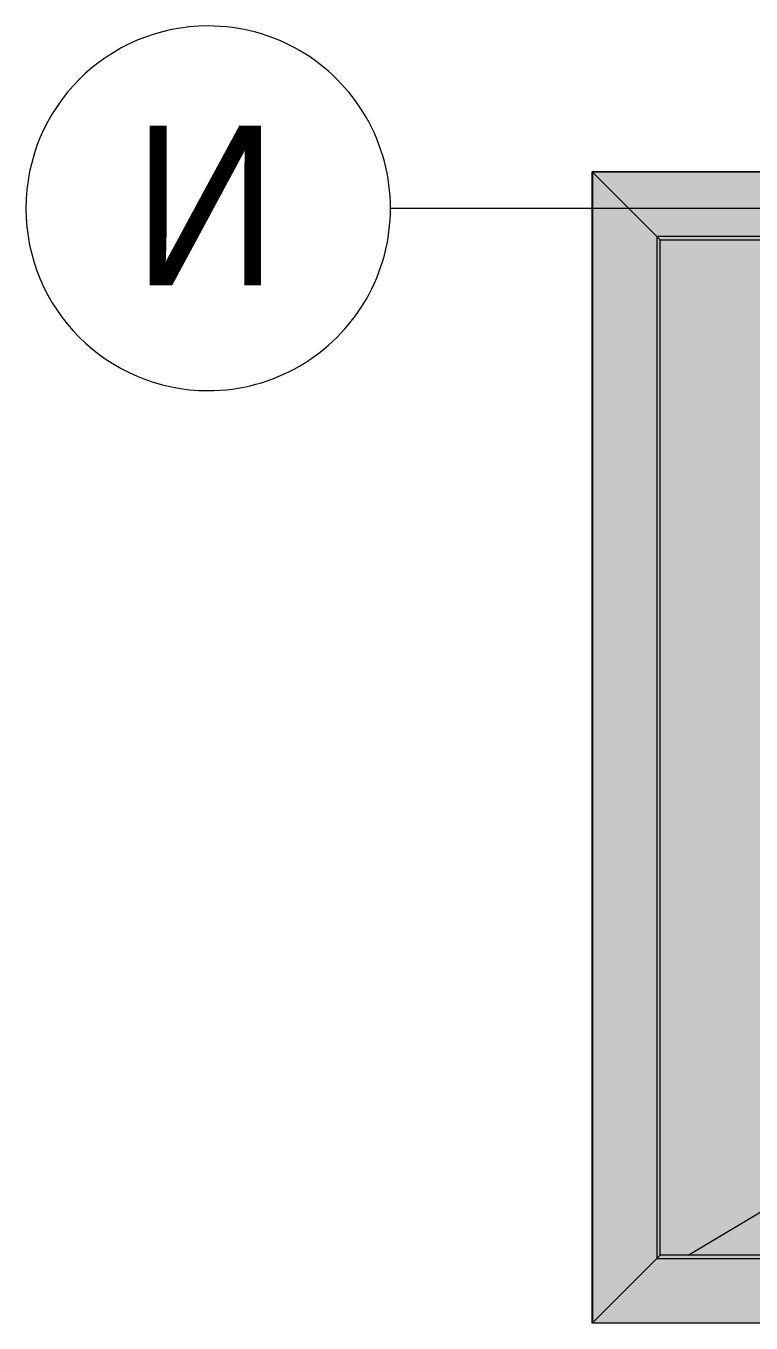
# Model space of a CAD drawing. Header units: millimetres. Extents: x -3902 to 188078, y -8553 to 29000.
# Drawn here: x 52444 to 60400, y 14773 to 29000 of the extents above; entities that cross this region are included whole.
import ezdxf

# ---------------------------------------------------------------- set-up
doc = ezdxf.new("R2010")
doc.units = ezdxf.units.MM
for name, color, linetype, lineweight in [('A-DETL-6', 7, 'Continuous', 5), ('A-GENM', 7, 'Continuous', 5), ('Оси', 7, 'Continuous', 9), ('Оси-1', 7, 'Continuous', 20)]:
    doc.layers.add(name, color=color, linetype=linetype, lineweight=lineweight)
doc.layers.add('A-DETL-GENF-2', color=7, linetype='Continuous', lineweight=9, true_color=0xc0c0c0, transparency=0.4)
doc.layers.add('A-FLOR-1', color=7, linetype='Continuous', lineweight=5, true_color=0xb7b7b7)
doc.layers.add('A-GENM-1', color=7, linetype='Continuous', lineweight=5, true_color=0x737373)
doc.styles.add('Arial_1', font='arial.ttf', dxfattribs={"width": 0.9, "height": 1750})

# ---------------------------------------------------------------- blocks, each defined once
blk = doc.blocks.new('парапет1 - парапет-18629556-3_10_1_птичка')
at = {"layer": 'A-GENM'}
for p, q in [((-2411, 27400), (33928, 27400)), ((-2411, 14773), (-2411, 27400)), ((-268, 14773), (-2411, 14773))]:
    blk.add_line(p, q, dxfattribs=at)
at = {"layer": 'A-GENM-1'}
for p, q in [((-2409, 27398), (-1702, 26691)), ((33219, 26691), (-1702, 26691)), ((-1702, 26691), (-1666, 26655)), ((-1702, 26691), (-1702, 15482)), ((-1665, 26654), (33182, 26654)), ((-1665, 15519), (-1665, 26654)), ((-1702, 15482), (-1666, 15518)), ((-268, 15519), (-1665, 15519)), ((-2409, 14775), (-1702, 15482)), ((-1702, 15482), (-268, 15482))]:
    blk.add_line(p, q, dxfattribs=at)
for points in [[(-1666, 26655), (-1665, 26654), (-1665, 26654), (-1665, 26654), (-1665, 26654)], [(-1666, 15518), (-1665, 15519), (-1665, 15519), (-1665, 15519), (-1665, 15519)]]:
    blk.add_open_spline(points, degree=3, dxfattribs=at)
blk = doc.blocks.new('Ось сетки - D8-29747960-3_10_1_птичка')
at = {"layer": 'Оси-1'}
for start, end in [(360, 180), (180, 360)]:
    blk.add_arc((0, 0), 4, start, end, dxfattribs=at)

msp = doc.modelspace()

# ---------------------------------------------------------------- hatches: boundary and pattern name
at = {"layer": 'A-DETL-GENF-2'}
msp.add_hatch(color=256, dxfattribs=at).paths.add_polyline_path([(60140.1, 14774.9), (60799.9, 14774.9), (60799.9, 15358), (99827.9, 15358), (99827.9, 23888.3), (94996, 23888.3), (94996, 27398.1), (58658.8, 27398.1), (58658.8, 14774.9), (59674, 14774.9)])

# ---------------------------------------------------------------- linework, layer by layer
at = {"layer": 'A-DETL-6'}
for p, q in [((94996, 27398.1), (58658.8, 27398.1)), ((58658.8, 27398.1), (58658.8, 14774.9)), ((58658.8, 14774.9), (60799.9, 14774.9))]:
    msp.add_line(p, q, dxfattribs=at)
at = {"layer": 'A-FLOR-1'}
msp.add_line((59709.8, 15518.4), (75377.9, 24880), dxfattribs=at)
at = {"layer": 'Оси'}
msp.add_line((56443.6, 27000), (68943.6, 27000), dxfattribs=at)

# ---------------------------------------------------------------- block references
at = {"layer": 'A-GENM'}
msp.add_blockref('парапет1 - парапет-18629556-3_10_1_птичка', (61067.9, 0), dxfattribs=at)
at = {"layer": 'Оси-1', "xscale": 499.9999999999995, "yscale": 499.9999999999995, "zscale": 499.9999999999995, "rotation": 269.9999999999995}
msp.add_blockref('Ось сетки - D8-29747960-3_10_1_птичка', (54443.6, 27000), dxfattribs=at)

# ---------------------------------------------------------------- texts
at = {"layer": 'Оси', "insert": (53621.2, 27905.2), "char_height": 1750, "width": 1948.101, "attachment_point": 1, "style": 'Arial_1'}
msp.add_mtext('\\fArial|b0|i0|c204|p34|;\\W.9;И', dxfattribs=at)

doc.saveas('drawing.dxf')
